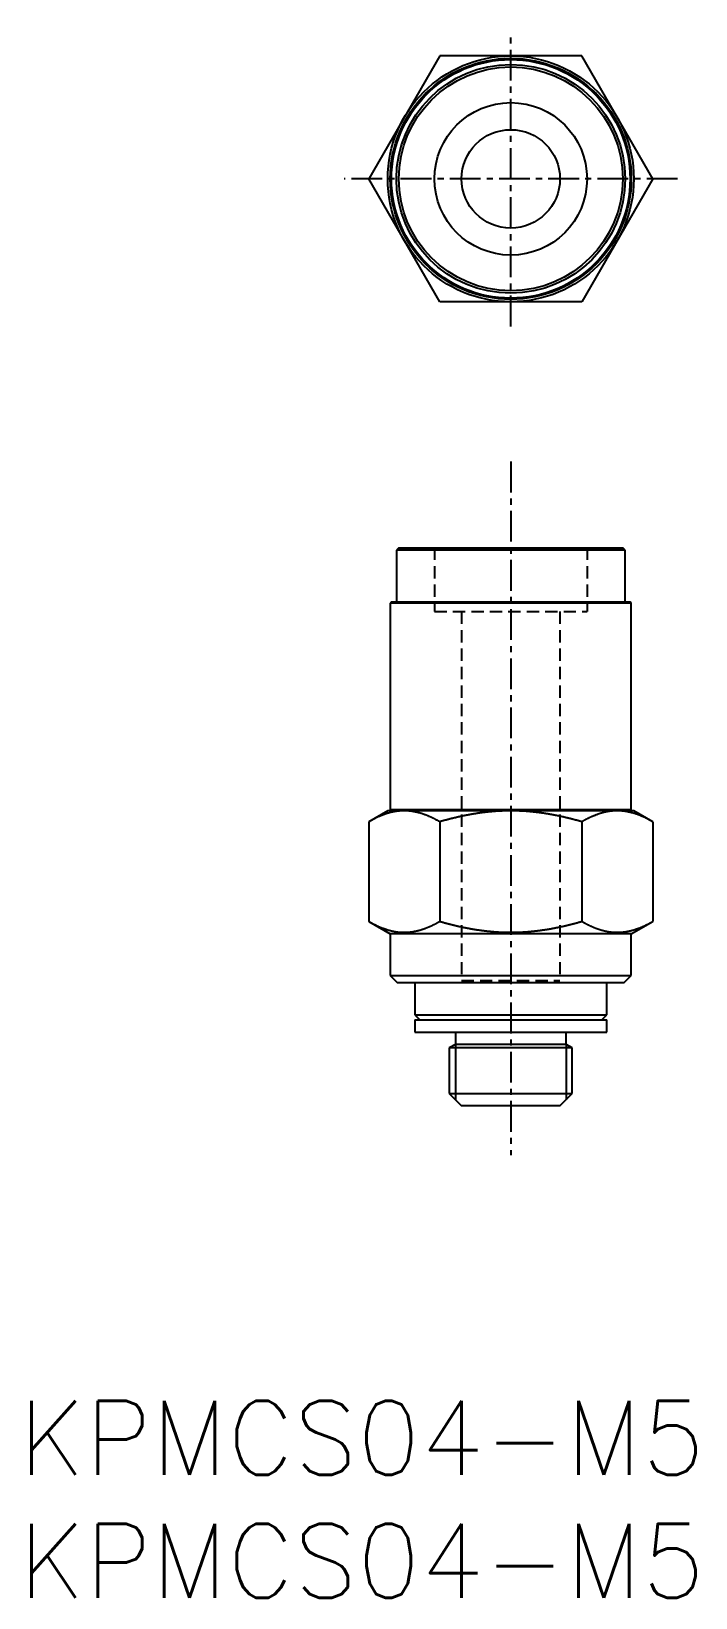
# Model space of a CAD drawing. Extents: x 0.5 to 27.5, y 0 to 63.7.
import ezdxf

# ---------------------------------------------------------------- set-up
doc = ezdxf.new("R2010")
doc.units = 0
doc.linetypes.add('CENTER', pattern=[2, 1.25, -0.25, 0.25, -0.25])
doc.linetypes.add('DASHED', pattern=[0.75, 0.5, -0.25])
doc.layers.get('0').update_dxf_attribs({"linetype": 'CONTINUOUS'})
for name, color, linetype in [('CENTER', 1, 'CENTER'), ('PV', 7, 'CONTINUOUS'), ('TV', 7, 'CONTINUOUS')]:
    doc.layers.add(name, color=color, linetype=linetype)
doc.styles.get("Standard").update_dxf_attribs({"font": 'txt.shx'})

# ---------------------------------------------------------------- blocks, each defined once
blk = doc.blocks.new('*U2')
at = {"color": 7, "linetype": 'CONTINUOUS'}
blk.add_text('KPMCS04-M5', height=3, dxfattribs=at).set_placement((0, 0))
blk = doc.blocks.new('*U3')
at = {"color": 7, "linetype": 'CONTINUOUS'}
blk.add_text('KPMCS04-M5', height=3, dxfattribs=at).set_placement((0, 5))

msp = doc.modelspace()

# ---------------------------------------------------------------- linework, layer by layer
at = {"color": 1, "linetype": 'CENTER'}
for p, q in [((20, 51.7), (20, 63.7)), ((26.774, 57.7), (13.226, 57.7))]:
    msp.add_line(p, q, dxfattribs=at)
at = {"color": 3, "linetype": 'DASHED'}
for p, q in [((16.9, 42.7), (16.9, 40.1)), ((23.1, 42.7), (23.1, 40.1)), ((16.9, 40.1), (23.1, 40.1)), ((18, 40.1), (18, 25.1)), ((22, 40.1), (22, 25.1)), ((18, 25.1), (22, 25.1))]:
    msp.add_line(p, q, dxfattribs=at)
at = {"color": 3, "linetype": 'CONTINUOUS'}
for p, q in [((17.75, 22.5), (17.75, 20.25)), ((22.25, 22.5), (22.25, 20.25))]:
    msp.add_line(p, q, dxfattribs=at)
at = {"layer": 'CENTER', "color": 1, "linetype": 'CENTER'}
msp.add_line((20, 46.2), (20, 18), dxfattribs=at)
at = {"layer": 'PV', "color": 7, "linetype": 'CONTINUOUS'}
for p, q in [((15.45, 42.7), (15.35, 42.6)), ((15.45, 42.7), (24.55, 42.7)), ((24.65, 42.6), (24.55, 42.7)), ((15.35, 42.6), (15.35, 40.5)), ((24.65, 42.6), (15.35, 42.6)), ((24.65, 40.5), (24.65, 42.6)), ((15.15, 40.5), (15.1, 40.45)), ((15.1, 40.45), (15.1, 32.05)), ((24.9, 40.45), (15.1, 40.45)), ((15.15, 40.5), (24.85, 40.5)), ((24.9, 40.45), (24.85, 40.5)), ((24.9, 32.05), (24.9, 40.45)), ((15, 32), (14.226, 31.553)), ((25, 32), (15, 32)), ((15.1, 32.05), (24.9, 32.05)), ((15.1, 32.05), (15.15, 32)), ((24.85, 32), (24.9, 32.05)), ((25.774, 31.553), (25, 32)), ((14.226, 31.553), (14.226, 27.504)), ((17.113, 31.553), (17.113, 27.504)), ((22.887, 31.553), (22.887, 27.504)), ((25.774, 31.553), (25.774, 27.504)), ((14.226, 27.504), (15.1, 27)), ((24.9, 27), (25.774, 27.504)), ((24.9, 27), (15.1, 27)), ((15.1, 27), (15.1, 25.3)), ((24.9, 25.3), (24.9, 27)), ((15.1, 25.3), (24.9, 25.3)), ((15.1, 25.3), (15.4, 25)), ((24.6, 25), (15.4, 25)), ((16.1, 25), (16.1, 23.7)), ((23.9, 23.7), (23.9, 25)), ((24.6, 25), (24.9, 25.3)), ((16.1, 23.7), (23.9, 23.7)), ((16.1, 23.7), (16.3, 23.5)), ((23.7, 23.5), (23.9, 23.7)), ((16.1, 23.5), (16.1, 23)), ((16.1, 23.5), (23.9, 23.5)), ((16.1, 23), (23.9, 23)), ((17.75, 23), (17.75, 22.5)), ((22.25, 22.5), (22.25, 23)), ((23.9, 23), (23.9, 23.5)), ((17.75, 22.5), (17.5, 22.356)), ((22.5, 22.356), (17.5, 22.356)), ((17.5, 22.356), (17.5, 20.5)), ((22.25, 22.5), (17.75, 22.5)), ((22.5, 22.356), (22.25, 22.5)), ((22.5, 20.5), (22.5, 22.356)), ((17.5, 20.5), (22.5, 20.5)), ((17.5, 20.5), (18, 20)), ((22, 20), (22.5, 20.5)), ((22, 20), (18, 20))]:
    msp.add_line(p, q, dxfattribs=at)
for points in [[(15.67, 32), (15.657, 32), (15.644, 32), (15.632, 32), (15.619, 31.999), (15.606, 31.999), (15.593, 31.999), (15.581, 31.998), (15.568, 31.998), (15.555, 31.997), (15.543, 31.996), (15.53, 31.995), (15.517, 31.995), (15.504, 31.994), (15.492, 31.993), (15.479, 31.992), (15.466, 31.99), (15.454, 31.989), (15.441, 31.988), (15.428, 31.987), (15.416, 31.985), (15.403, 31.984), (15.39, 31.982), (15.378, 31.98), (15.365, 31.979), (15.352, 31.977), (15.34, 31.975), (15.327, 31.973), (15.315, 31.971), (15.302, 31.969), (15.29, 31.967), (15.277, 31.965), (15.265, 31.962), (15.252, 31.96), (15.239, 31.958), (15.227, 31.955), (15.215, 31.952), (15.202, 31.95), (15.19, 31.947), (15.177, 31.944), (15.165, 31.942), (15.152, 31.939), (15.14, 31.936), (15.128, 31.933), (15.115, 31.93), (15.103, 31.927), (15.09, 31.923), (15.078, 31.92), (15.066, 31.917), (15.054, 31.914), (15.041, 31.91), (15.029, 31.907), (15.017, 31.903), (15.005, 31.9), (14.992, 31.896), (14.98, 31.892), (14.968, 31.888), (14.956, 31.885), (14.944, 31.881), (14.932, 31.877), (14.92, 31.873), (14.907, 31.869), (14.895, 31.865), (14.883, 31.86), (14.871, 31.856), (14.859, 31.852), (14.847, 31.848), (14.835, 31.843), (14.823, 31.839), (14.811, 31.835), (14.799, 31.83), (14.788, 31.825), (14.776, 31.821), (14.764, 31.816), (14.752, 31.812), (14.74, 31.807), (14.728, 31.802), (14.717, 31.797), (14.705, 31.792), (14.693, 31.787), (14.681, 31.783), (14.67, 31.778), (14.658, 31.772), (14.646, 31.767), (14.635, 31.762), (14.623, 31.757), (14.611, 31.752), (14.6, 31.747), (14.588, 31.741), (14.577, 31.736), (14.565, 31.731), (14.553, 31.725), (14.542, 31.72), (14.53, 31.714), (14.519, 31.709), (14.507, 31.703), (14.496, 31.698), (14.485, 31.692), (14.473, 31.686), (14.462, 31.681), (14.45, 31.675), (14.439, 31.669), (14.428, 31.663), (14.416, 31.657), (14.405, 31.652), (14.394, 31.646), (14.383, 31.64), (14.371, 31.634), (14.36, 31.628), (14.349, 31.622), (14.338, 31.616), (14.326, 31.61), (14.315, 31.603), (14.304, 31.597), (14.293, 31.591), (14.282, 31.585), (14.271, 31.579), (14.26, 31.572), (14.249, 31.566), (14.238, 31.56), (14.226, 31.553)], [(17.113, 31.553), (17.101, 31.56), (17.09, 31.567), (17.078, 31.574), (17.066, 31.58), (17.054, 31.587), (17.042, 31.594), (17.03, 31.6), (17.018, 31.607), (17.006, 31.614), (16.994, 31.62), (16.982, 31.626), (16.97, 31.633), (16.958, 31.639), (16.946, 31.646), (16.934, 31.652), (16.922, 31.658), (16.91, 31.665), (16.897, 31.671), (16.885, 31.677), (16.873, 31.683), (16.861, 31.689), (16.849, 31.695), (16.836, 31.701), (16.824, 31.707), (16.812, 31.713), (16.799, 31.719), (16.787, 31.725), (16.775, 31.731), (16.762, 31.736), (16.75, 31.742), (16.738, 31.748), (16.725, 31.753), (16.713, 31.759), (16.7, 31.764), (16.688, 31.77), (16.675, 31.775), (16.663, 31.781), (16.65, 31.786), (16.637, 31.791), (16.625, 31.797), (16.612, 31.802), (16.6, 31.807), (16.587, 31.812), (16.574, 31.817), (16.561, 31.822), (16.549, 31.827), (16.536, 31.832), (16.523, 31.836), (16.51, 31.841), (16.498, 31.846), (16.485, 31.85), (16.472, 31.855), (16.459, 31.86), (16.446, 31.864), (16.433, 31.868), (16.42, 31.873), (16.407, 31.877), (16.394, 31.881), (16.381, 31.885), (16.368, 31.889), (16.355, 31.893), (16.342, 31.897), (16.329, 31.901), (16.316, 31.905), (16.303, 31.909), (16.29, 31.913), (16.277, 31.916), (16.263, 31.92), (16.25, 31.923), (16.237, 31.927), (16.224, 31.93), (16.21, 31.933), (16.197, 31.936), (16.184, 31.94), (16.171, 31.943), (16.157, 31.946), (16.144, 31.949), (16.131, 31.951), (16.117, 31.954), (16.104, 31.957), (16.09, 31.959), (16.077, 31.962), (16.064, 31.964), (16.05, 31.967), (16.037, 31.969), (16.023, 31.971), (16.01, 31.973), (15.996, 31.975), (15.983, 31.977), (15.969, 31.979), (15.956, 31.981), (15.942, 31.983), (15.929, 31.985), (15.915, 31.986), (15.901, 31.988), (15.888, 31.989), (15.874, 31.99), (15.861, 31.992), (15.847, 31.993), (15.834, 31.994), (15.82, 31.995), (15.806, 31.996), (15.793, 31.996), (15.779, 31.997), (15.765, 31.998), (15.752, 31.998), (15.738, 31.999), (15.724, 31.999), (15.711, 32), (15.697, 32), (15.684, 32), (15.67, 32)], [(20, 32), (19.976, 32), (19.951, 32), (19.927, 32), (19.902, 31.999), (19.878, 31.999), (19.853, 31.999), (19.829, 31.998), (19.805, 31.998), (19.78, 31.997), (19.756, 31.997), (19.731, 31.996), (19.707, 31.995), (19.683, 31.994), (19.658, 31.993), (19.634, 31.992), (19.609, 31.991), (19.585, 31.99), (19.561, 31.989), (19.536, 31.988), (19.512, 31.986), (19.487, 31.985), (19.463, 31.983), (19.439, 31.982), (19.414, 31.98), (19.39, 31.979), (19.366, 31.977), (19.341, 31.975), (19.317, 31.973), (19.292, 31.971), (19.268, 31.969), (19.244, 31.967), (19.219, 31.965), (19.195, 31.963), (19.171, 31.961), (19.146, 31.958), (19.122, 31.956), (19.098, 31.953), (19.074, 31.951), (19.049, 31.948), (19.025, 31.946), (19.001, 31.943), (18.976, 31.94), (18.952, 31.937), (18.928, 31.934), (18.904, 31.931), (18.879, 31.928), (18.855, 31.925), (18.831, 31.922), (18.807, 31.919), (18.783, 31.916), (18.758, 31.912), (18.734, 31.909), (18.71, 31.905), (18.686, 31.902), (18.662, 31.898), (18.638, 31.895), (18.613, 31.891), (18.589, 31.887), (18.565, 31.883), (18.541, 31.88), (18.517, 31.876), (18.493, 31.872), (18.469, 31.868), (18.445, 31.864), (18.421, 31.859), (18.397, 31.855), (18.373, 31.851), (18.348, 31.847), (18.324, 31.842), (18.3, 31.838), (18.276, 31.833), (18.252, 31.829), (18.228, 31.824), (18.204, 31.819), (18.18, 31.815), (18.157, 31.81), (18.133, 31.805), (18.109, 31.8), (18.085, 31.795), (18.061, 31.79), (18.037, 31.785), (18.013, 31.78), (17.989, 31.775), (17.965, 31.77), (17.941, 31.765), (17.918, 31.76), (17.894, 31.754), (17.87, 31.749), (17.846, 31.744), (17.822, 31.738), (17.798, 31.733), (17.775, 31.727), (17.751, 31.721), (17.727, 31.716), (17.703, 31.71), (17.68, 31.704), (17.656, 31.699), (17.632, 31.693), (17.608, 31.687), (17.585, 31.681), (17.561, 31.675), (17.537, 31.669), (17.514, 31.663), (17.49, 31.657), (17.466, 31.651), (17.443, 31.644), (17.419, 31.638), (17.396, 31.632), (17.372, 31.626), (17.348, 31.619), (17.325, 31.613), (17.301, 31.606), (17.278, 31.6), (17.254, 31.593), (17.231, 31.587), (17.207, 31.58), (17.184, 31.574), (17.16, 31.567), (17.137, 31.56), (17.113, 31.553)], [(22.887, 31.553), (22.863, 31.56), (22.84, 31.567), (22.816, 31.574), (22.793, 31.58), (22.769, 31.587), (22.746, 31.593), (22.722, 31.6), (22.699, 31.606), (22.675, 31.613), (22.652, 31.619), (22.628, 31.626), (22.604, 31.632), (22.581, 31.638), (22.557, 31.644), (22.534, 31.651), (22.51, 31.657), (22.486, 31.663), (22.463, 31.669), (22.439, 31.675), (22.415, 31.681), (22.392, 31.687), (22.368, 31.693), (22.344, 31.699), (22.32, 31.704), (22.297, 31.71), (22.273, 31.716), (22.249, 31.721), (22.225, 31.727), (22.202, 31.733), (22.178, 31.738), (22.154, 31.744), (22.13, 31.749), (22.106, 31.754), (22.082, 31.76), (22.059, 31.765), (22.035, 31.77), (22.011, 31.775), (21.987, 31.78), (21.963, 31.785), (21.939, 31.79), (21.915, 31.795), (21.891, 31.8), (21.867, 31.805), (21.843, 31.81), (21.82, 31.815), (21.796, 31.82), (21.772, 31.824), (21.748, 31.829), (21.724, 31.833), (21.7, 31.838), (21.676, 31.842), (21.652, 31.847), (21.627, 31.851), (21.603, 31.855), (21.579, 31.859), (21.555, 31.864), (21.531, 31.868), (21.507, 31.872), (21.483, 31.876), (21.459, 31.88), (21.435, 31.883), (21.411, 31.887), (21.387, 31.891), (21.362, 31.895), (21.338, 31.898), (21.314, 31.902), (21.29, 31.905), (21.266, 31.909), (21.242, 31.912), (21.217, 31.916), (21.193, 31.919), (21.169, 31.922), (21.145, 31.925), (21.121, 31.928), (21.096, 31.931), (21.072, 31.934), (21.048, 31.937), (21.024, 31.94), (20.999, 31.943), (20.975, 31.946), (20.951, 31.948), (20.926, 31.951), (20.902, 31.953), (20.878, 31.956), (20.854, 31.958), (20.829, 31.961), (20.805, 31.963), (20.781, 31.965), (20.756, 31.967), (20.732, 31.969), (20.708, 31.971), (20.683, 31.973), (20.659, 31.975), (20.634, 31.977), (20.61, 31.979), (20.586, 31.98), (20.561, 31.982), (20.537, 31.983), (20.513, 31.985), (20.488, 31.986), (20.464, 31.988), (20.439, 31.989), (20.415, 31.99), (20.391, 31.991), (20.366, 31.992), (20.342, 31.993), (20.317, 31.994), (20.293, 31.995), (20.269, 31.996), (20.244, 31.997), (20.22, 31.997), (20.195, 31.998), (20.171, 31.998), (20.147, 31.999), (20.122, 31.999), (20.098, 31.999), (20.073, 32), (20.049, 32), (20.024, 32), (20, 32)], [(24.33, 32), (24.317, 32), (24.305, 32), (24.292, 32), (24.279, 31.999), (24.266, 31.999), (24.254, 31.999), (24.241, 31.998), (24.228, 31.998), (24.216, 31.997), (24.203, 31.996), (24.19, 31.995), (24.177, 31.995), (24.165, 31.994), (24.152, 31.993), (24.139, 31.992), (24.127, 31.99), (24.114, 31.989), (24.101, 31.988), (24.089, 31.987), (24.076, 31.985), (24.063, 31.984), (24.051, 31.982), (24.038, 31.98), (24.025, 31.979), (24.013, 31.977), (24, 31.975), (23.988, 31.973), (23.975, 31.971), (23.962, 31.969), (23.95, 31.967), (23.937, 31.965), (23.925, 31.962), (23.912, 31.96), (23.9, 31.958), (23.887, 31.955), (23.875, 31.952), (23.862, 31.95), (23.85, 31.947), (23.837, 31.944), (23.825, 31.942), (23.813, 31.939), (23.8, 31.936), (23.788, 31.933), (23.775, 31.93), (23.763, 31.927), (23.751, 31.923), (23.738, 31.92), (23.726, 31.917), (23.714, 31.914), (23.702, 31.91), (23.689, 31.907), (23.677, 31.903), (23.665, 31.9), (23.653, 31.896), (23.64, 31.892), (23.628, 31.888), (23.616, 31.885), (23.604, 31.881), (23.592, 31.877), (23.58, 31.873), (23.568, 31.869), (23.556, 31.865), (23.544, 31.86), (23.532, 31.856), (23.52, 31.852), (23.508, 31.848), (23.496, 31.843), (23.484, 31.839), (23.472, 31.835), (23.46, 31.83), (23.448, 31.825), (23.436, 31.821), (23.424, 31.816), (23.412, 31.812), (23.4, 31.807), (23.389, 31.802), (23.377, 31.797), (23.365, 31.792), (23.353, 31.787), (23.342, 31.783), (23.33, 31.778), (23.318, 31.772), (23.306, 31.767), (23.295, 31.762), (23.283, 31.757), (23.272, 31.752), (23.26, 31.747), (23.248, 31.741), (23.237, 31.736), (23.225, 31.731), (23.214, 31.725), (23.202, 31.72), (23.191, 31.714), (23.179, 31.709), (23.168, 31.703), (23.156, 31.698), (23.145, 31.692), (23.133, 31.686), (23.122, 31.681), (23.111, 31.675), (23.099, 31.669), (23.088, 31.663), (23.077, 31.657), (23.065, 31.652), (23.054, 31.646), (23.043, 31.64), (23.032, 31.634), (23.02, 31.628), (23.009, 31.622), (22.998, 31.616), (22.987, 31.61), (22.976, 31.603), (22.964, 31.597), (22.953, 31.591), (22.942, 31.585), (22.931, 31.579), (22.92, 31.572), (22.909, 31.566), (22.898, 31.56), (22.887, 31.553)], [(25.774, 31.553), (25.762, 31.56), (25.75, 31.567), (25.738, 31.574), (25.726, 31.58), (25.714, 31.587), (25.702, 31.594), (25.69, 31.6), (25.678, 31.607), (25.666, 31.614), (25.654, 31.62), (25.642, 31.626), (25.63, 31.633), (25.618, 31.639), (25.606, 31.646), (25.594, 31.652), (25.582, 31.658), (25.57, 31.665), (25.558, 31.671), (25.546, 31.677), (25.533, 31.683), (25.521, 31.689), (25.509, 31.695), (25.497, 31.701), (25.484, 31.707), (25.472, 31.713), (25.46, 31.719), (25.447, 31.725), (25.435, 31.731), (25.423, 31.736), (25.41, 31.742), (25.398, 31.748), (25.385, 31.753), (25.373, 31.759), (25.36, 31.764), (25.348, 31.77), (25.335, 31.775), (25.323, 31.781), (25.31, 31.786), (25.298, 31.791), (25.285, 31.797), (25.272, 31.802), (25.26, 31.807), (25.247, 31.812), (25.234, 31.817), (25.222, 31.822), (25.209, 31.827), (25.196, 31.832), (25.183, 31.836), (25.171, 31.841), (25.158, 31.846), (25.145, 31.85), (25.132, 31.855), (25.119, 31.86), (25.106, 31.864), (25.093, 31.868), (25.08, 31.873), (25.068, 31.877), (25.055, 31.881), (25.042, 31.885), (25.029, 31.889), (25.015, 31.893), (25.002, 31.897), (24.989, 31.901), (24.976, 31.905), (24.963, 31.909), (24.95, 31.913), (24.937, 31.916), (24.924, 31.92), (24.91, 31.923), (24.897, 31.927), (24.884, 31.93), (24.871, 31.933), (24.857, 31.936), (24.844, 31.94), (24.831, 31.943), (24.818, 31.946), (24.804, 31.949), (24.791, 31.951), (24.777, 31.954), (24.764, 31.957), (24.751, 31.959), (24.737, 31.962), (24.724, 31.964), (24.71, 31.967), (24.697, 31.969), (24.683, 31.971), (24.67, 31.973), (24.657, 31.975), (24.643, 31.977), (24.629, 31.979), (24.616, 31.981), (24.602, 31.983), (24.589, 31.985), (24.575, 31.986), (24.562, 31.988), (24.548, 31.989), (24.535, 31.99), (24.521, 31.992), (24.507, 31.993), (24.494, 31.994), (24.48, 31.995), (24.467, 31.996), (24.453, 31.996), (24.439, 31.997), (24.426, 31.998), (24.412, 31.998), (24.398, 31.999), (24.385, 31.999), (24.371, 32), (24.357, 32), (24.344, 32), (24.33, 32)], [(14.226, 27.504), (14.239, 27.497), (14.251, 27.49), (14.263, 27.483), (14.276, 27.476), (14.288, 27.469), (14.3, 27.462), (14.313, 27.456), (14.325, 27.449), (14.338, 27.442), (14.35, 27.435), (14.363, 27.429), (14.375, 27.422), (14.388, 27.415), (14.4, 27.409), (14.413, 27.402), (14.425, 27.396), (14.438, 27.389), (14.45, 27.383), (14.463, 27.376), (14.476, 27.37), (14.488, 27.364), (14.501, 27.358), (14.514, 27.351), (14.527, 27.345), (14.539, 27.339), (14.552, 27.333), (14.565, 27.327), (14.578, 27.321), (14.591, 27.315), (14.604, 27.309), (14.616, 27.304), (14.629, 27.298), (14.642, 27.292), (14.655, 27.286), (14.668, 27.281), (14.681, 27.275), (14.694, 27.27), (14.707, 27.264), (14.721, 27.259), (14.734, 27.254), (14.747, 27.248), (14.76, 27.243), (14.773, 27.238), (14.786, 27.233), (14.799, 27.228), (14.813, 27.223), (14.826, 27.218), (14.839, 27.213), (14.853, 27.208), (14.866, 27.203), (14.879, 27.199), (14.893, 27.194), (14.906, 27.189), (14.92, 27.185), (14.933, 27.181), (14.946, 27.176), (14.96, 27.172), (14.973, 27.168), (14.987, 27.164), (15.001, 27.159), (15.014, 27.155), (15.028, 27.151), (15.041, 27.148), (15.055, 27.144), (15.069, 27.14), (15.082, 27.136), (15.096, 27.133), (15.11, 27.129), (15.123, 27.126), (15.137, 27.123), (15.151, 27.119), (15.165, 27.116), (15.179, 27.113), (15.192, 27.11), (15.206, 27.107), (15.22, 27.104), (15.234, 27.101), (15.248, 27.099), (15.262, 27.096), (15.276, 27.093), (15.29, 27.091), (15.304, 27.089), (15.318, 27.086), (15.332, 27.084), (15.346, 27.082), (15.36, 27.08), (15.374, 27.078), (15.388, 27.076), (15.402, 27.074), (15.416, 27.073), (15.43, 27.071), (15.444, 27.07), (15.458, 27.068), (15.472, 27.067), (15.486, 27.066), (15.5, 27.064), (15.514, 27.063), (15.528, 27.062), (15.543, 27.062), (15.557, 27.061), (15.571, 27.06), (15.585, 27.059), (15.599, 27.059), (15.613, 27.059), (15.627, 27.058), (15.642, 27.058), (15.656, 27.058), (15.67, 27.058), (15.684, 27.058), (15.698, 27.058), (15.712, 27.058), (15.726, 27.058), (15.741, 27.059), (15.755, 27.059), (15.769, 27.06), (15.783, 27.061), (15.797, 27.061), (15.811, 27.062), (15.825, 27.063), (15.84, 27.064), (15.854, 27.066), (15.868, 27.067), (15.882, 27.068), (15.896, 27.07), (15.91, 27.071), (15.924, 27.073), (15.938, 27.074), (15.952, 27.076), (15.966, 27.078), (15.98, 27.08), (15.994, 27.082), (16.008, 27.084), (16.022, 27.086), (16.036, 27.089), (16.05, 27.091), (16.064, 27.093), (16.078, 27.096), (16.092, 27.099), (16.106, 27.101), (16.12, 27.104), (16.134, 27.107), (16.147, 27.11), (16.161, 27.113), (16.175, 27.116), (16.189, 27.119), (16.203, 27.123), (16.216, 27.126), (16.23, 27.129), (16.244, 27.133), (16.258, 27.136), (16.271, 27.14), (16.285, 27.144), (16.298, 27.148), (16.312, 27.151), (16.326, 27.155), (16.339, 27.159), (16.353, 27.164), (16.366, 27.168), (16.38, 27.172), (16.393, 27.176), (16.407, 27.181), (16.42, 27.185), (16.434, 27.189), (16.447, 27.194), (16.46, 27.199), (16.474, 27.203), (16.487, 27.208), (16.5, 27.213), (16.514, 27.218), (16.527, 27.223), (16.54, 27.228), (16.553, 27.233), (16.567, 27.238), (16.58, 27.243), (16.593, 27.248), (16.606, 27.254), (16.619, 27.259), (16.632, 27.264), (16.645, 27.27), (16.658, 27.275), (16.671, 27.281), (16.684, 27.286), (16.697, 27.292), (16.71, 27.298), (16.723, 27.304), (16.736, 27.309), (16.749, 27.315), (16.762, 27.321), (16.775, 27.327), (16.788, 27.333), (16.8, 27.339), (16.813, 27.345), (16.826, 27.351), (16.839, 27.358), (16.851, 27.364), (16.864, 27.37), (16.877, 27.376), (16.889, 27.383), (16.902, 27.389), (16.915, 27.396), (16.927, 27.402), (16.94, 27.409), (16.952, 27.415), (16.965, 27.422), (16.977, 27.429), (16.99, 27.435), (17.002, 27.442), (17.015, 27.449), (17.027, 27.456), (17.039, 27.462), (17.052, 27.469), (17.064, 27.476), (17.076, 27.483), (17.089, 27.49), (17.101, 27.497), (17.113, 27.504)], [(17.113, 27.504), (17.14, 27.497), (17.167, 27.489), (17.195, 27.481), (17.222, 27.473), (17.249, 27.466), (17.276, 27.458), (17.303, 27.451), (17.33, 27.443), (17.358, 27.436), (17.385, 27.429), (17.412, 27.422), (17.439, 27.414), (17.466, 27.407), (17.494, 27.4), (17.521, 27.393), (17.548, 27.386), (17.576, 27.379), (17.603, 27.372), (17.63, 27.366), (17.658, 27.359), (17.685, 27.352), (17.713, 27.345), (17.74, 27.339), (17.767, 27.332), (17.795, 27.326), (17.822, 27.32), (17.85, 27.313), (17.877, 27.307), (17.905, 27.301), (17.932, 27.295), (17.96, 27.289), (17.987, 27.283), (18.015, 27.277), (18.042, 27.271), (18.07, 27.265), (18.098, 27.26), (18.125, 27.254), (18.153, 27.248), (18.18, 27.243), (18.208, 27.238), (18.236, 27.232), (18.263, 27.227), (18.291, 27.222), (18.319, 27.217), (18.347, 27.211), (18.374, 27.206), (18.402, 27.202), (18.43, 27.197), (18.458, 27.192), (18.485, 27.187), (18.513, 27.183), (18.541, 27.178), (18.569, 27.174), (18.597, 27.169), (18.625, 27.165), (18.652, 27.161), (18.68, 27.157), (18.708, 27.153), (18.736, 27.149), (18.764, 27.145), (18.792, 27.141), (18.82, 27.137), (18.848, 27.133), (18.876, 27.13), (18.904, 27.126), (18.932, 27.123), (18.96, 27.12), (18.988, 27.116), (19.016, 27.113), (19.044, 27.11), (19.072, 27.107), (19.1, 27.104), (19.128, 27.101), (19.156, 27.099), (19.184, 27.096), (19.212, 27.093), (19.24, 27.091), (19.268, 27.089), (19.296, 27.086), (19.324, 27.084), (19.352, 27.082), (19.38, 27.08), (19.409, 27.078), (19.437, 27.076), (19.465, 27.074), (19.493, 27.073), (19.521, 27.071), (19.549, 27.069), (19.577, 27.068), (19.606, 27.067), (19.634, 27.065), (19.662, 27.064), (19.69, 27.063), (19.718, 27.062), (19.746, 27.061), (19.775, 27.061), (19.803, 27.06), (19.831, 27.059), (19.859, 27.059), (19.887, 27.058), (19.915, 27.058), (19.944, 27.058), (19.972, 27.058), (20, 27.058), (20.028, 27.058), (20.056, 27.058), (20.085, 27.058), (20.113, 27.059), (20.141, 27.059), (20.169, 27.059), (20.197, 27.06), (20.225, 27.061), (20.254, 27.062), (20.282, 27.062), (20.31, 27.063), (20.338, 27.064), (20.366, 27.066), (20.394, 27.067), (20.423, 27.068), (20.451, 27.069), (20.479, 27.071), (20.507, 27.073), (20.535, 27.074), (20.563, 27.076), (20.591, 27.078), (20.619, 27.08), (20.648, 27.082), (20.676, 27.084), (20.704, 27.086), (20.732, 27.089), (20.76, 27.091), (20.788, 27.093), (20.816, 27.096), (20.844, 27.099), (20.872, 27.101), (20.9, 27.104), (20.928, 27.107), (20.956, 27.11), (20.984, 27.113), (21.012, 27.116), (21.04, 27.12), (21.068, 27.123), (21.096, 27.126), (21.124, 27.13), (21.152, 27.133), (21.18, 27.137), (21.208, 27.141), (21.236, 27.145), (21.264, 27.149), (21.292, 27.153), (21.32, 27.157), (21.348, 27.161), (21.375, 27.165), (21.403, 27.169), (21.431, 27.174), (21.459, 27.178), (21.487, 27.183), (21.515, 27.187), (21.542, 27.192), (21.57, 27.197), (21.598, 27.202), (21.626, 27.206), (21.653, 27.211), (21.681, 27.217), (21.709, 27.222), (21.737, 27.227), (21.764, 27.232), (21.792, 27.238), (21.82, 27.243), (21.847, 27.248), (21.875, 27.254), (21.902, 27.26), (21.93, 27.265), (21.958, 27.271), (21.985, 27.277), (22.013, 27.283), (22.04, 27.289), (22.068, 27.295), (22.095, 27.301), (22.123, 27.307), (22.15, 27.313), (22.178, 27.32), (22.205, 27.326), (22.233, 27.332), (22.26, 27.339), (22.287, 27.345), (22.315, 27.352), (22.342, 27.359), (22.37, 27.366), (22.397, 27.372), (22.424, 27.379), (22.452, 27.386), (22.479, 27.393), (22.506, 27.4), (22.534, 27.407), (22.561, 27.414), (22.588, 27.422), (22.615, 27.429), (22.642, 27.436), (22.67, 27.443), (22.697, 27.451), (22.724, 27.458), (22.751, 27.466), (22.778, 27.473), (22.805, 27.481), (22.833, 27.489), (22.86, 27.497), (22.887, 27.504)], [(22.887, 27.504), (22.899, 27.497), (22.911, 27.49), (22.924, 27.483), (22.936, 27.476), (22.948, 27.469), (22.961, 27.462), (22.973, 27.456), (22.985, 27.449), (22.998, 27.442), (23.01, 27.435), (23.023, 27.429), (23.035, 27.422), (23.048, 27.415), (23.06, 27.409), (23.073, 27.402), (23.085, 27.396), (23.098, 27.389), (23.111, 27.383), (23.123, 27.376), (23.136, 27.37), (23.149, 27.364), (23.161, 27.358), (23.174, 27.351), (23.187, 27.345), (23.2, 27.339), (23.212, 27.333), (23.225, 27.327), (23.238, 27.321), (23.251, 27.315), (23.264, 27.309), (23.277, 27.304), (23.29, 27.298), (23.303, 27.292), (23.316, 27.286), (23.329, 27.281), (23.342, 27.275), (23.355, 27.27), (23.368, 27.264), (23.381, 27.259), (23.394, 27.254), (23.407, 27.248), (23.42, 27.243), (23.433, 27.238), (23.447, 27.233), (23.46, 27.228), (23.473, 27.223), (23.486, 27.218), (23.5, 27.213), (23.513, 27.208), (23.526, 27.203), (23.54, 27.199), (23.553, 27.194), (23.566, 27.189), (23.58, 27.185), (23.593, 27.181), (23.607, 27.176), (23.62, 27.172), (23.634, 27.168), (23.647, 27.164), (23.661, 27.159), (23.674, 27.155), (23.688, 27.151), (23.702, 27.148), (23.715, 27.144), (23.729, 27.14), (23.743, 27.136), (23.756, 27.133), (23.77, 27.129), (23.784, 27.126), (23.797, 27.123), (23.811, 27.119), (23.825, 27.116), (23.839, 27.113), (23.853, 27.11), (23.866, 27.107), (23.88, 27.104), (23.894, 27.101), (23.908, 27.099), (23.922, 27.096), (23.936, 27.093), (23.95, 27.091), (23.964, 27.089), (23.978, 27.086), (23.992, 27.084), (24.006, 27.082), (24.02, 27.08), (24.034, 27.078), (24.048, 27.076), (24.062, 27.074), (24.076, 27.073), (24.09, 27.071), (24.104, 27.07), (24.118, 27.068), (24.132, 27.067), (24.146, 27.066), (24.16, 27.064), (24.175, 27.063), (24.189, 27.062), (24.203, 27.062), (24.217, 27.061), (24.231, 27.06), (24.245, 27.059), (24.259, 27.059), (24.274, 27.059), (24.288, 27.058), (24.302, 27.058), (24.316, 27.058), (24.33, 27.058), (24.344, 27.058), (24.358, 27.058), (24.373, 27.058), (24.387, 27.058), (24.401, 27.059), (24.415, 27.059), (24.429, 27.06), (24.443, 27.061), (24.457, 27.061), (24.472, 27.062), (24.486, 27.063), (24.5, 27.064), (24.514, 27.066), (24.528, 27.067), (24.542, 27.068), (24.556, 27.07), (24.57, 27.071), (24.584, 27.073), (24.598, 27.074), (24.612, 27.076), (24.626, 27.078), (24.641, 27.08), (24.655, 27.082), (24.669, 27.084), (24.682, 27.086), (24.696, 27.089), (24.71, 27.091), (24.724, 27.093), (24.738, 27.096), (24.752, 27.099), (24.766, 27.101), (24.78, 27.104), (24.794, 27.107), (24.808, 27.11), (24.821, 27.113), (24.835, 27.116), (24.849, 27.119), (24.863, 27.123), (24.877, 27.126), (24.89, 27.129), (24.904, 27.133), (24.918, 27.136), (24.931, 27.14), (24.945, 27.144), (24.959, 27.148), (24.972, 27.151), (24.986, 27.155), (25, 27.159), (25.013, 27.164), (25.027, 27.168), (25.04, 27.172), (25.054, 27.176), (25.067, 27.181), (25.08, 27.185), (25.094, 27.189), (25.107, 27.194), (25.121, 27.199), (25.134, 27.203), (25.147, 27.208), (25.161, 27.213), (25.174, 27.218), (25.187, 27.223), (25.201, 27.228), (25.214, 27.233), (25.227, 27.238), (25.24, 27.243), (25.253, 27.248), (25.266, 27.254), (25.28, 27.259), (25.293, 27.264), (25.306, 27.27), (25.319, 27.275), (25.332, 27.281), (25.345, 27.286), (25.358, 27.292), (25.371, 27.298), (25.384, 27.304), (25.396, 27.309), (25.409, 27.315), (25.422, 27.321), (25.435, 27.327), (25.448, 27.333), (25.461, 27.339), (25.473, 27.345), (25.486, 27.351), (25.499, 27.358), (25.512, 27.364), (25.524, 27.37), (25.537, 27.376), (25.55, 27.383), (25.562, 27.389), (25.575, 27.396), (25.587, 27.402), (25.6, 27.409), (25.612, 27.415), (25.625, 27.422), (25.637, 27.429), (25.65, 27.435), (25.662, 27.442), (25.675, 27.449), (25.687, 27.456), (25.7, 27.462), (25.712, 27.469), (25.724, 27.476), (25.737, 27.483), (25.749, 27.49), (25.761, 27.497), (25.774, 27.504)]]:
    msp.add_lwpolyline(points, dxfattribs=at)
at = {"layer": 'TV', "color": 7, "linetype": 'CONTINUOUS'}
for p, q in [((17.113, 62.7), (14.226, 57.7)), ((22.887, 62.7), (17.113, 62.7)), ((25.774, 57.7), (22.887, 62.7)), ((17.113, 52.7), (14.226, 57.7)), ((25.774, 57.7), (22.887, 52.7)), ((22.887, 52.7), (17.113, 52.7))]:
    msp.add_line(p, q, dxfattribs=at)
for radius in [5, 4.9, 4.85, 4.65, 4.55, 3.1, 2]:
    msp.add_circle((20, 57.7), radius, dxfattribs=at)

# ---------------------------------------------------------------- block references
at = {"color": 7, "linetype": 'CONTINUOUS'}
for name in ['*U3', '*U2']:
    msp.add_blockref(name, (0, 0), dxfattribs=at)

doc.saveas('drawing.dxf')
